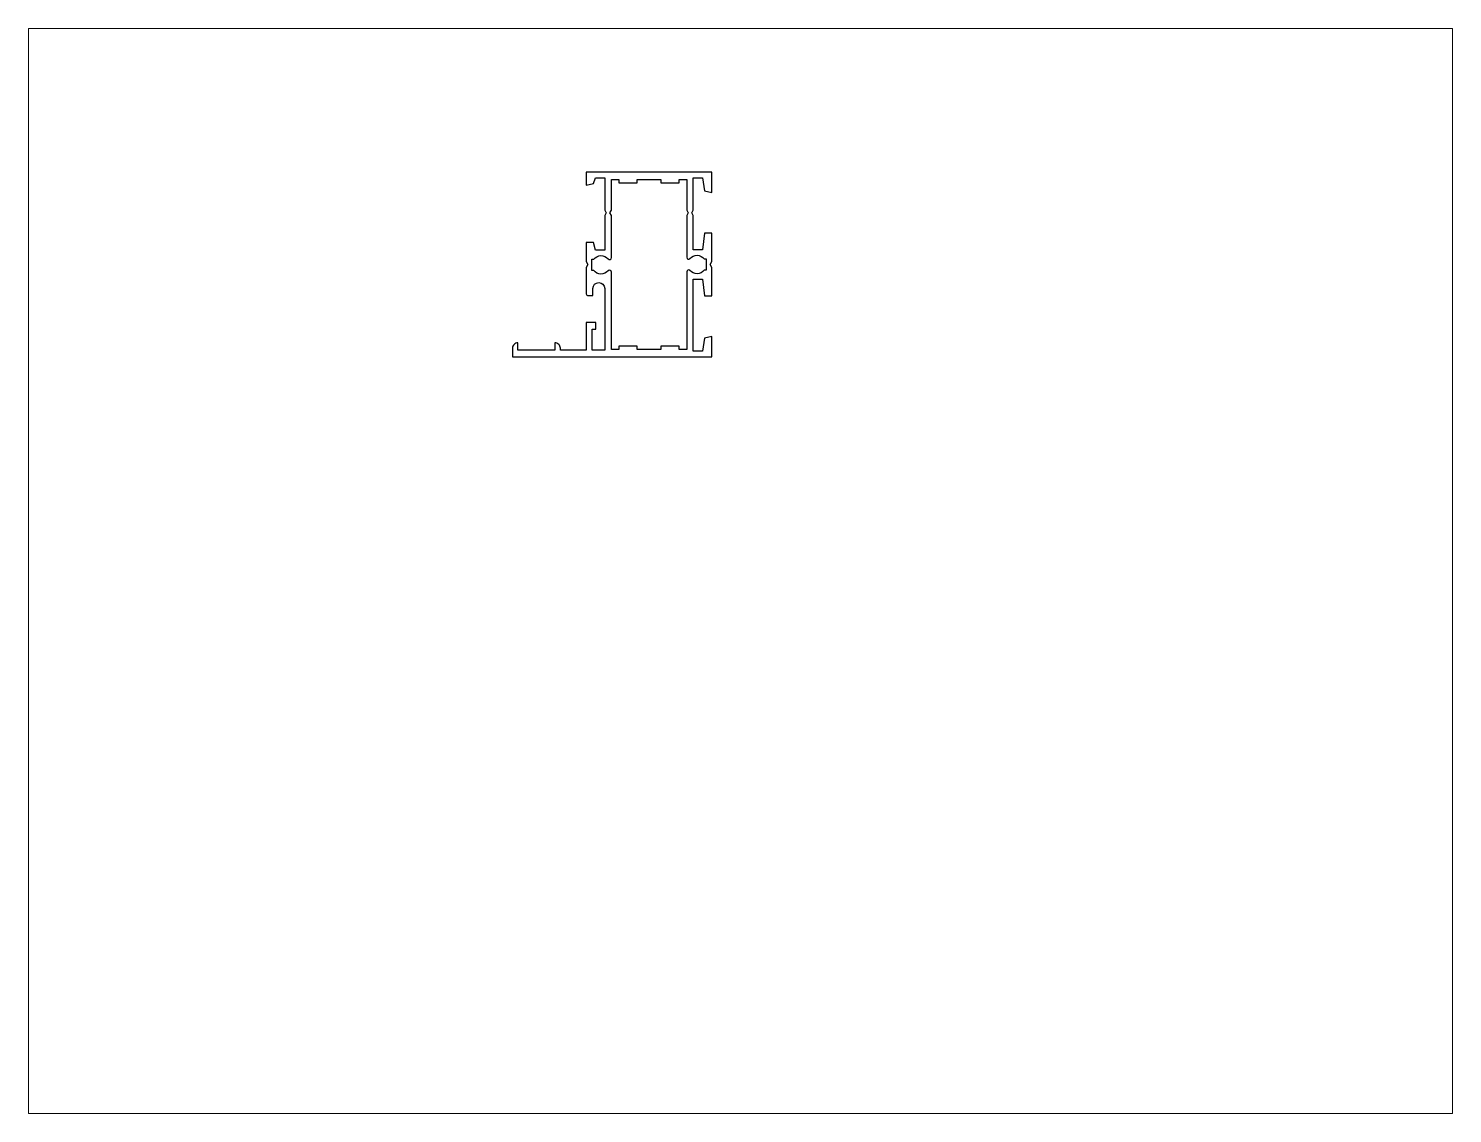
# Paper-space layout 'Layout1' of a CAD drawing. Extents: x 27 to 240, y 20 to 183.
# The model-space entities are those that its viewports show. They can reach past a viewport. Long polylines and large blocks are cut down to what shows.
import ezdxf

# ---------------------------------------------------------------- set-up
doc = ezdxf.new("R2010")
doc.units = 0
doc.header["$LTSCALE"] = 15
doc.layers.get('0').update_dxf_attribs({"linetype": 'CONTINUOUS'})

msp = doc.modelspace()

# ---------------------------------------------------------------- linework, layer by layer
at = {"color": 0, "linetype": 'CONTINUOUS', "ltscale": 0.05}
for points in [[(148.73, 238.32), (148.73, 234.82), (150.73, 235.22), (151.23, 236.82), (153.73, 236.82), (153.73, 228.02), (154.13, 227.32), (153.73, 226.62), (153.73, 217.22), (151.23, 217.22), (150.73, 219.31), (148.73, 219.31), (148.73, 214.11), (149.13, 213.31), (148.73, 212.51), (148.73, 205.41, 0.414214), (149.23, 204.91), (150.53, 204.91), (150.53, 206.82, -1), (153.73, 206.82), (153.73, 190.12), (150.33, 190.12), (150.33, 195.82), (151.33, 195.82), (151.33, 197.62), (148.73, 197.62), (148.73, 190.12), (141.73, 190.12), (141.73, 190.62, 0.414214), (140.23, 192.12), (140.23, 190.12), (130.23, 190.12), (130.23, 192.12, 0.414214), (128.73, 190.62), (128.73, 188.32), (182.73, 188.32), (182.73, 193.82), (180.73, 193.39), (180.23, 189.82), (177.73, 189.82), (177.73, 209.31), (180.23, 209.31), (180.73, 204.81), (182.73, 204.81), (182.73, 212.51), (182.33, 213.31), (182.73, 214.11), (182.73, 221.81), (180.73, 221.81), (180.23, 217.31), (177.73, 217.31), (177.73, 226.62), (177.33, 227.32), (177.73, 228.02), (177.73, 236.82), (180.23, 236.82), (180.73, 233.24), (182.73, 232.82), (182.73, 238.32)], [(168.93, 190.27), (162.53, 190.27), (162.53, 191.22), (157.53, 191.22), (157.53, 190.27), (155.53, 190.27), (155.53, 211.26, 0.695387), (154.65, 211.59, -0.47905), (150.76, 211.72), (150.26, 211.72), (150.26, 214.72), (150.76, 214.72, -0.47905), (154.65, 214.85, 0.695387), (155.53, 215.18), (155.53, 226.62), (155.13, 227.32), (155.53, 228.02), (155.53, 236.37), (157.53, 236.37), (157.53, 235.42), (162.53, 235.42), (162.53, 236.37), (168.93, 236.37), (168.93, 235.42), (173.93, 235.42), (173.93, 236.37), (175.93, 236.37), (175.93, 228.02), (176.33, 227.32), (175.93, 226.62), (175.93, 215.27, 0.695387), (176.81, 214.94, -0.47905), (180.7, 214.81), (181.2, 214.81), (181.2, 211.81), (180.7, 211.81, -0.47905), (176.81, 211.68, 0.695387), (175.93, 211.35), (175.93, 190.27), (173.93, 190.27), (173.93, 191.22), (168.93, 191.22)]]:
    msp.add_lwpolyline(points, format="xyb", close=True, dxfattribs=at)

psp = doc.layouts.get("Layout1")

# ---------------------------------------------------------------- viewports
at = {"layer": '0', "color": 0, "linetype": 'BYBLOCK', "ltscale": 0.05}
psp.add_viewport(center=(133.35, 101.6), size=(213.36, 162.56), view_center_point=(190.51, 130.3), view_height=293.8955, dxfattribs=at)

doc.saveas('drawing.dxf')
